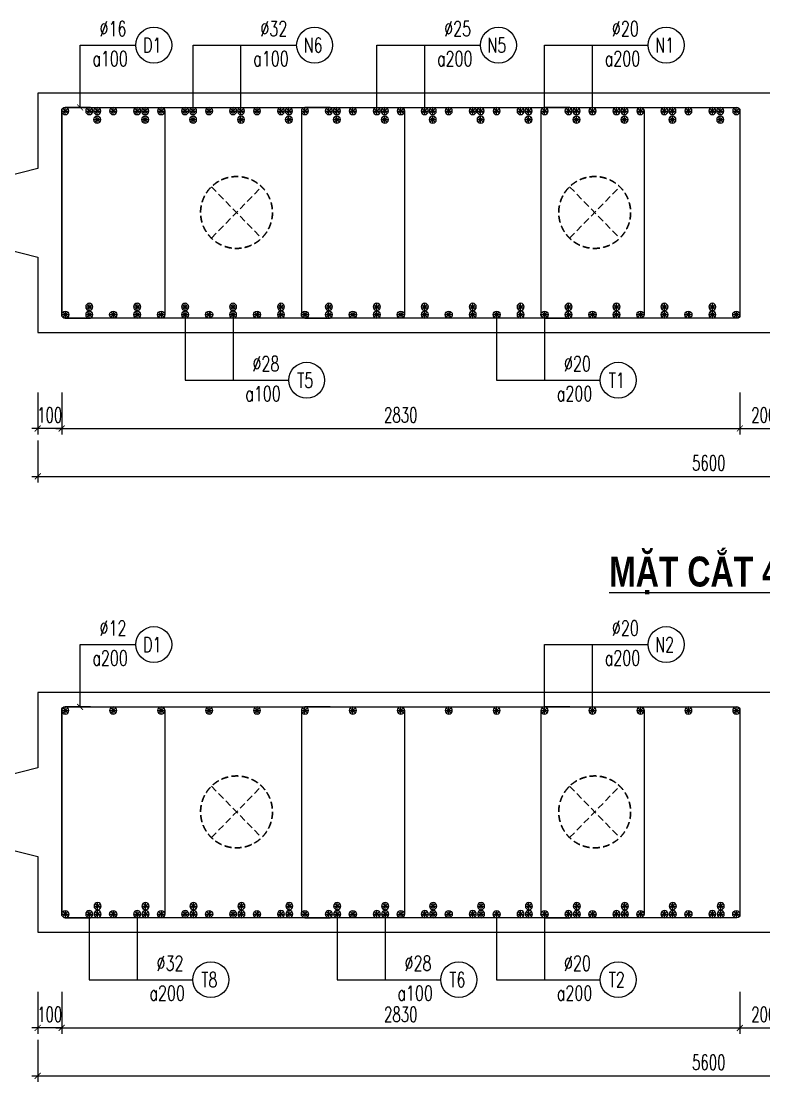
# Model space of a CAD drawing. Header units: millimetres. Extents: x -143570 to 58447, y -1448440 to -1202244.
# Drawn here: x -17592 to -5197, y -1254081 to -1236370 of the extents above; entities that cross this region are included whole.
import ezdxf
from ezdxf.enums import TextEntityAlignment as Align

# ---------------------------------------------------------------- set-up
doc = ezdxf.new("R2010")
doc.units = ezdxf.units.MM
doc.header["$LTSCALE"] = 30
doc.header["$PDMODE"] = 3
doc.linetypes.add('DASHED', pattern=[19.05, 12.7, -6.35])
doc.layers.get('0').update_dxf_attribs({"lineweight": 9})
doc.layers.get('Defpoints').update_dxf_attribs({"lineweight": 9})
for name, color, linetype in [('ccu11-Cotthep', 9, 'Continuous'), ('ccu11-Dim', 8, 'Continuous'), ('ccu11-Text', 31, 'Continuous'), ('ccu11-Thay', 7, 'Continuous'), ('ccu11-Thep', 4, 'Continuous'), ('ccu11-Thep doc', 4, 'Continuous'), ('ccu11-Thepdai', 6, 'Continuous')]:
    doc.layers.add(name, color=color, linetype=linetype)
doc.layers.add('ccu11-Khuat', color=9, linetype='DASHED', lineweight=30)
doc.layers.add('Vicom_thep doc', color=1, linetype='Continuous', lineweight=35)
doc.styles.add('ccu11-dim', font='vnsimli.shx', dxfattribs={"width": 0.65, "bigfont": 'bigfont.shx'})
doc.styles.add('ccu11-VnAvH-B', font='')
doc.styles.add('ccu11-vnsimple', font='vnsimple.shx', dxfattribs={"bigfont": 'bigfont.shx'})
doc.styles.add('ccu11_simli', font='vnsimli.shx', dxfattribs={"width": 0.8})
doc.styles.get('ccu11-VnAvH-B').set_extended_font_data('.VnAvantH', bold=True)
doc.dimstyles.new('ccu11-100', dxfattribs={"dimscale": 100, "dimtxt": 2.5, "dimasz": 1, "dimexe": 1, "dimexo": 2, "dimgap": 1, "dimtad": 1, "dimdec": 0, "dimdsep": 46, "dimtxsty": 'ccu11-dim', "dimblk": 'ARCHTICK', "dimcen": -1, "dimdle": 1, "dimclrd": 256, "dimclre": 256, "dimclrt": 3, "dimadec": 0, "dimazin": 2, "dimtfac": 0.1, "dimtdec": 0, "dimtmove": 0, "dimatfit": 1, "dimldrblk": 'ARCHTICK', "dimfxl": 1, "dimtvp": 0.833333, "dimtolj": 1, "dimtzin": 12, "dimarcsym": 0})
doc.dimstyles.new('ccu11-100x4', dxfattribs={"dimscale": 100, "dimtxt": 2.5, "dimasz": 1, "dimexe": 1, "dimexo": 2, "dimgap": 1, "dimtad": 1, "dimdec": 0, "dimlfac": 0.25, "dimdsep": 46, "dimtxsty": 'ccu11-dim', "dimblk": 'ARCHTICK', "dimcen": -1, "dimdle": 1, "dimclrd": 256, "dimclre": 256, "dimclrt": 3, "dimadec": 0, "dimazin": 2, "dimtfac": 0.1, "dimtdec": 0, "dimtmove": 0, "dimatfit": 1, "dimldrblk": 'ARCHTICK', "dimfxl": 1, "dimtvp": 0.833333, "dimtolj": 1, "dimtzin": 12, "dimarcsym": 0})

# ---------------------------------------------------------------- blocks, each defined once
blk = doc.blocks.new('MCT')
at = {"ltscale": 0.005}
for p, q in [((-0.49, 0), (0.49, 0)), ((0.35, -0.35), (-0.35, 0.35)), ((-0.35, -0.35), (0.35, 0.35)), ((0, -0.49), (0, 0.49))]:
    blk.add_line(p, q, dxfattribs=at)
blk.add_circle((0, 0), 0.492, dxfattribs=at)
blk = doc.blocks.new('*U94')
at = {"layer": 'ccu11-Thep doc', "xscale": -121.9200000001001, "yscale": 121.9200000001001, "zscale": 121.92, "rotation": 270}
blk.add_blockref('MCT', (0, 0), dxfattribs=at)
blk = doc.blocks.new('*U95')
at = {"layer": 'ccu11-Thep doc', "color": 0, "linetype": 'ByBlock', "lineweight": -2, "transparency": 16777216}
for p in [(0, 0), (800, 0), (1600, 0), (2400, 0), (3200, 0), (4000, 0), (4800, 0), (5600, 0), (6400, 0), (7200, 0), (8000, 0), (8800, 0), (9600, 0), (10400, 0), (11200, 0)]:
    blk.add_blockref('*U94', p, dxfattribs=at)
blk = doc.blocks.new('*U96')
at = {"layer": 'ccu11-Thep doc', "xscale": -121.9200000001001, "yscale": 121.9200000001001, "zscale": 121.92, "rotation": 270}
blk.add_blockref('MCT', (0, 0), dxfattribs=at)
blk = doc.blocks.new('*U97')
at = {"layer": 'ccu11-Thep doc', "color": 0, "linetype": 'ByBlock', "lineweight": -2, "transparency": 16777216}
for p in [(0, 0), (800, 0), (1600, 0), (2400, 0), (3200, 0), (4000, 0), (4800, 0), (5600, 0), (6400, 0), (7200, 0), (8000, 0), (8800, 0), (9600, 0), (10400, 0), (11200, 0)]:
    blk.add_blockref('*U96', p, dxfattribs=at)
blk = doc.blocks.new('_ARCHTICK')
at = {"color": 0, "linetype": 'ByBlock', "const_width": 0.15}
blk.add_lwpolyline([(-0.5, -0.5), (0.5, 0.5)], dxfattribs=at)
blk = doc.blocks.new('*D108')
at = {"layer": 'ccu11-Dim', "linetype": 'ByBlock', "lineweight": -2, "ltscale": 30, "transparency": 16777216}
for p, q in [((-17316, -1243371), (-17316, -1244071)), ((5084, -1243371), (5084, -1244071)), ((-17416, -1243971), (5184, -1243971))]:
    blk.add_line(p, q, dxfattribs=at)
at = {"layer": 'Defpoints', "color": 0, "linetype": 'ByBlock', "ltscale": 30, "transparency": 16777216}
for p in [(-17316, -1243171), (5084, -1243171), (5084, -1243971)]:
    blk.add_point(p, dxfattribs=at)
at = {"layer": 'ccu11-Dim', "linetype": 'ByBlock', "lineweight": -2, "ltscale": 30, "transparency": 16777216, "xscale": 100, "yscale": 100, "zscale": 100, "rotation": 180}
blk.add_blockref('_ARCHTICK', (-17316, -1243971), dxfattribs=at)
at = {"layer": 'ccu11-Dim', "linetype": 'ByBlock', "lineweight": -2, "ltscale": 30, "transparency": 16777216, "xscale": 100, "yscale": 100, "zscale": 100}
blk.add_blockref('_ARCHTICK', (5084, -1243971), dxfattribs=at)
at = {"layer": 'ccu11-Dim', "color": 3, "linetype": 'ByBlock', "ltscale": 30, "transparency": 16777216, "insert": (-6116, -1243746), "char_height": 250, "attachment_point": 5, "style": 'ccu11-dim'}
blk.add_mtext('\\A1;5600', dxfattribs=at)
blk = doc.blocks.new('*D110')
at = {"layer": 'ccu11-Dim', "linetype": 'ByBlock', "lineweight": -2, "ltscale": 30, "transparency": 16777216}
for p, q in [((-5597, -1242571), (-5597, -1243271)), ((-4797, -1242571), (-4797, -1243271)), ((-5697, -1243171), (-4697, -1243171))]:
    blk.add_line(p, q, dxfattribs=at)
at = {"layer": 'Defpoints', "color": 0, "linetype": 'ByBlock', "ltscale": 30, "transparency": 16777216}
for p in [(-5597, -1242371), (-4797, -1242371), (-4797, -1243171)]:
    blk.add_point(p, dxfattribs=at)
at = {"layer": 'ccu11-Dim', "linetype": 'ByBlock', "lineweight": -2, "ltscale": 30, "transparency": 16777216, "xscale": 100, "yscale": 100, "zscale": 100, "rotation": 180}
blk.add_blockref('_ARCHTICK', (-5597, -1243171), dxfattribs=at)
at = {"layer": 'ccu11-Dim', "linetype": 'ByBlock', "lineweight": -2, "ltscale": 30, "transparency": 16777216, "xscale": 100, "yscale": 100, "zscale": 100}
blk.add_blockref('_ARCHTICK', (-4797, -1243171), dxfattribs=at)
at = {"layer": 'ccu11-Dim', "color": 3, "linetype": 'ByBlock', "ltscale": 30, "transparency": 16777216, "insert": (-5197, -1242946), "char_height": 250, "attachment_point": 5, "style": 'ccu11-dim'}
blk.add_mtext('\\A1;200', dxfattribs=at)
blk = doc.blocks.new('*D112')
at = {"layer": 'ccu11-Dim', "linetype": 'ByBlock', "lineweight": -2, "ltscale": 30, "transparency": 16777216}
for p, q in [((-16916, -1242571), (-16916, -1243271)), ((-5597, -1242571), (-5597, -1243271)), ((-17016, -1243171), (-5497, -1243171))]:
    blk.add_line(p, q, dxfattribs=at)
at = {"layer": 'Defpoints', "color": 0, "linetype": 'ByBlock', "ltscale": 30, "transparency": 16777216}
for p in [(-16916, -1242371), (-5597, -1242371), (-5597, -1243171)]:
    blk.add_point(p, dxfattribs=at)
at = {"layer": 'ccu11-Dim', "linetype": 'ByBlock', "lineweight": -2, "ltscale": 30, "transparency": 16777216, "xscale": 100, "yscale": 100, "zscale": 100, "rotation": 180}
blk.add_blockref('_ARCHTICK', (-16916, -1243171), dxfattribs=at)
at = {"layer": 'ccu11-Dim', "linetype": 'ByBlock', "lineweight": -2, "ltscale": 30, "transparency": 16777216, "xscale": 100, "yscale": 100, "zscale": 100}
blk.add_blockref('_ARCHTICK', (-5597, -1243171), dxfattribs=at)
at = {"layer": 'ccu11-Dim', "color": 3, "linetype": 'ByBlock', "ltscale": 30, "transparency": 16777216, "insert": (-11257, -1242946), "char_height": 250, "attachment_point": 5, "style": 'ccu11-dim'}
blk.add_mtext('\\A1;2830', dxfattribs=at)
blk = doc.blocks.new('*D113')
at = {"layer": 'ccu11-Dim', "linetype": 'ByBlock', "lineweight": -2, "ltscale": 30, "transparency": 16777216}
for p, q in [((-17316, -1242571), (-17316, -1243271)), ((-16916, -1242571), (-16916, -1243271)), ((-17316, -1243171), (-17416, -1243171)), ((-16916, -1243171), (-17316, -1243171)), ((-16916, -1243171), (-16816, -1243171))]:
    blk.add_line(p, q, dxfattribs=at)
at = {"layer": 'Defpoints', "color": 0, "linetype": 'ByBlock', "ltscale": 30, "transparency": 16777216}
for p in [(-17316, -1242371), (-16916, -1242371), (-17316, -1243171)]:
    blk.add_point(p, dxfattribs=at)
at = {"layer": 'ccu11-Dim', "linetype": 'ByBlock', "lineweight": -2, "ltscale": 30, "transparency": 16777216, "xscale": 100, "yscale": 100, "zscale": 100}
blk.add_blockref('_ARCHTICK', (-17316, -1243171), dxfattribs=at)
at = {"layer": 'ccu11-Dim', "linetype": 'ByBlock', "lineweight": -2, "ltscale": 30, "transparency": 16777216, "xscale": 100, "yscale": 100, "zscale": 100, "rotation": 180}
blk.add_blockref('_ARCHTICK', (-16916, -1243171), dxfattribs=at)
at = {"layer": 'ccu11-Dim', "color": 3, "linetype": 'ByBlock', "ltscale": 30, "transparency": 16777216, "insert": (-17116, -1242946), "char_height": 250, "attachment_point": 5, "style": 'ccu11-dim'}
blk.add_mtext('\\A1;100', dxfattribs=at)
blk = doc.blocks.new('SHD')
at = {"layer": 'ccu11-Cotthep'}
blk.add_circle((300, 0), 300, dxfattribs=at)
at = {"layer": 'ccu11-Cotthep', "color": 31, "style": 'ccu11_simli', "width": 0.8}
blk.add_attdef('DK', text='', height=250, dxfattribs=at).set_placement((-101, 65), align=Align.BOTTOM_RIGHT)
blk.add_attdef('KH', text='', height=250, dxfattribs=at).set_placement((300, 0), align=Align.MIDDLE)
blk.add_attdef('KC', text='', height=250, dxfattribs=at).set_placement((-101, -142), align=Align.TOP_RIGHT)
blk = doc.blocks.new('ccu11_block_thep')
at = {"layer": 'ccu11-Thep', "color": 3}
for p, q in [((-0.4, 0), (0.4, 0)), ((-0.28, 0.28), (0.28, -0.28)), ((0.28, 0.28), (-0.28, -0.28)), ((0, 0.4), (0, -0.4))]:
    blk.add_line(p, q, dxfattribs=at)
at = {"layer": 'ccu11-Thep', "color": 1, "const_width": 0.0667}
blk.add_lwpolyline([(-0.4, 0, 1), (0.4, 0, 1), (-0.4, 0, 1)], format="xyb", dxfattribs=at)
at = {"layer": 'ccu11-Thep', "color": 1}
blk.add_circle((0, 0), 0.4, dxfattribs=at)
blk = doc.blocks.new('*U92')
at = {"layer": 'Vicom_thep doc', "xscale": -150, "yscale": 150, "zscale": 150, "rotation": 180}
blk.add_blockref('ccu11_block_thep', (0, 0), dxfattribs=at)
blk = doc.blocks.new('*U93')
at = {"layer": 'ccu11-Thep doc', "color": 0, "linetype": 'ByBlock', "lineweight": -2, "transparency": 16777216}
for p in [(0, 0), (800, 0), (1600, 0), (2400, 0), (3200, 0), (4000, 0), (4800, 0), (5600, 0), (6400, 0), (7200, 0), (8000, 0), (8800, 0), (9600, 0), (10400, 0)]:
    blk.add_blockref('*U92', p, dxfattribs=at)
blk = doc.blocks.new('*U104')
at = {"layer": 'Vicom_thep doc', "xscale": -150, "yscale": 150, "zscale": 150, "rotation": 180}
blk.add_blockref('ccu11_block_thep', (0, 0), dxfattribs=at)
blk = doc.blocks.new('*U105')
at = {"layer": 'ccu11-Thep doc', "color": 0, "linetype": 'ByBlock', "lineweight": -2, "transparency": 16777216}
for p in [(0, 0), (800, 0), (1600, 0), (2400, 0), (3200, 0), (4000, 0), (4800, 0), (5600, 0), (6400, 0), (7200, 0), (8000, 0), (8800, 0), (9600, 0), (10400, 0)]:
    blk.add_blockref('*U104', p, dxfattribs=at)
blk = doc.blocks.new('*U123')
at = {"layer": 'Vicom_thep doc', "xscale": -150, "yscale": 150, "zscale": 150, "rotation": 180}
blk.add_blockref('ccu11_block_thep', (0, 0), dxfattribs=at)
blk = doc.blocks.new('*U124')
at = {"layer": 'ccu11-Thep doc', "color": 0, "linetype": 'ByBlock', "lineweight": -2, "transparency": 16777216}
for p in [(0, 0), (800, 0), (1600, 0), (2400, 0), (3200, 0), (4000, 0), (4800, 0), (5600, 0), (6400, 0), (7200, 0), (8000, 0), (8800, 0), (9600, 0), (10400, 0)]:
    blk.add_blockref('*U123', p, dxfattribs=at)
blk = doc.blocks.new('*U127')
at = {"layer": 'ccu11-Thep doc', "xscale": -121.9200000001001, "yscale": 121.9200000001001, "zscale": 121.92, "rotation": 270}
blk.add_blockref('MCT', (0, 0), dxfattribs=at)
blk = doc.blocks.new('*U128')
at = {"layer": 'ccu11-Thep doc', "color": 0, "linetype": 'ByBlock', "lineweight": -2, "transparency": 16777216}
for p in [(0, 0), (800, 0), (1600, 0), (2400, 0), (3200, 0), (4000, 0), (4800, 0), (5600, 0), (6400, 0), (7200, 0), (8000, 0), (8800, 0), (9600, 0), (10400, 0), (11200, 0)]:
    blk.add_blockref('*U127', p, dxfattribs=at)
blk = doc.blocks.new('*U129')
at = {"layer": 'ccu11-Thep doc', "xscale": -121.9200000001001, "yscale": 121.9200000001001, "zscale": 121.92, "rotation": 270}
blk.add_blockref('MCT', (0, 0), dxfattribs=at)
blk = doc.blocks.new('*U130')
at = {"layer": 'ccu11-Thep doc', "color": 0, "linetype": 'ByBlock', "lineweight": -2, "transparency": 16777216}
for p in [(0, 0), (800, 0), (1600, 0), (2400, 0), (3200, 0), (4000, 0), (4800, 0), (5600, 0), (6400, 0), (7200, 0), (8000, 0), (8800, 0), (9600, 0), (10400, 0), (11200, 0)]:
    blk.add_blockref('*U129', p, dxfattribs=at)
blk = doc.blocks.new('*D144')
at = {"layer": 'ccu11-Dim', "linetype": 'ByBlock', "lineweight": -2, "ltscale": 30, "transparency": 16777216}
for p, q in [((-17316, -1253381), (-17316, -1254081)), ((5084, -1253381), (5084, -1254081)), ((-17416, -1253981), (5184, -1253981))]:
    blk.add_line(p, q, dxfattribs=at)
at = {"layer": 'Defpoints', "color": 0, "linetype": 'ByBlock', "ltscale": 30, "transparency": 16777216}
for p in [(-17316, -1253181), (5084, -1253181), (5084, -1253981)]:
    blk.add_point(p, dxfattribs=at)
at = {"layer": 'ccu11-Dim', "linetype": 'ByBlock', "lineweight": -2, "ltscale": 30, "transparency": 16777216, "xscale": 100, "yscale": 100, "zscale": 100, "rotation": 180}
blk.add_blockref('_ARCHTICK', (-17316, -1253981), dxfattribs=at)
at = {"layer": 'ccu11-Dim', "linetype": 'ByBlock', "lineweight": -2, "ltscale": 30, "transparency": 16777216, "xscale": 100, "yscale": 100, "zscale": 100}
blk.add_blockref('_ARCHTICK', (5084, -1253981), dxfattribs=at)
at = {"layer": 'ccu11-Dim', "color": 3, "linetype": 'ByBlock', "ltscale": 30, "transparency": 16777216, "insert": (-6116, -1253756), "char_height": 250, "attachment_point": 5, "style": 'ccu11-dim'}
blk.add_mtext('\\A1;5600', dxfattribs=at)
blk = doc.blocks.new('*D146')
at = {"layer": 'ccu11-Dim', "linetype": 'ByBlock', "lineweight": -2, "ltscale": 30, "transparency": 16777216}
for p, q in [((-5597, -1252581), (-5597, -1253281)), ((-4797, -1252581), (-4797, -1253281)), ((-5697, -1253181), (-4697, -1253181))]:
    blk.add_line(p, q, dxfattribs=at)
at = {"layer": 'Defpoints', "color": 0, "linetype": 'ByBlock', "ltscale": 30, "transparency": 16777216}
for p in [(-5597, -1252381), (-4797, -1252381), (-4797, -1253181)]:
    blk.add_point(p, dxfattribs=at)
at = {"layer": 'ccu11-Dim', "linetype": 'ByBlock', "lineweight": -2, "ltscale": 30, "transparency": 16777216, "xscale": 100, "yscale": 100, "zscale": 100, "rotation": 180}
blk.add_blockref('_ARCHTICK', (-5597, -1253181), dxfattribs=at)
at = {"layer": 'ccu11-Dim', "linetype": 'ByBlock', "lineweight": -2, "ltscale": 30, "transparency": 16777216, "xscale": 100, "yscale": 100, "zscale": 100}
blk.add_blockref('_ARCHTICK', (-4797, -1253181), dxfattribs=at)
at = {"layer": 'ccu11-Dim', "color": 3, "linetype": 'ByBlock', "ltscale": 30, "transparency": 16777216, "insert": (-5197, -1252956), "char_height": 250, "attachment_point": 5, "style": 'ccu11-dim'}
blk.add_mtext('\\A1;200', dxfattribs=at)
blk = doc.blocks.new('*D148')
at = {"layer": 'ccu11-Dim', "linetype": 'ByBlock', "lineweight": -2, "ltscale": 30, "transparency": 16777216}
for p, q in [((-16916, -1252581), (-16916, -1253281)), ((-5597, -1252581), (-5597, -1253281)), ((-17016, -1253181), (-5497, -1253181))]:
    blk.add_line(p, q, dxfattribs=at)
at = {"layer": 'Defpoints', "color": 0, "linetype": 'ByBlock', "ltscale": 30, "transparency": 16777216}
for p in [(-16916, -1252381), (-5597, -1252381), (-5597, -1253181)]:
    blk.add_point(p, dxfattribs=at)
at = {"layer": 'ccu11-Dim', "linetype": 'ByBlock', "lineweight": -2, "ltscale": 30, "transparency": 16777216, "xscale": 100, "yscale": 100, "zscale": 100, "rotation": 180}
blk.add_blockref('_ARCHTICK', (-16916, -1253181), dxfattribs=at)
at = {"layer": 'ccu11-Dim', "linetype": 'ByBlock', "lineweight": -2, "ltscale": 30, "transparency": 16777216, "xscale": 100, "yscale": 100, "zscale": 100}
blk.add_blockref('_ARCHTICK', (-5597, -1253181), dxfattribs=at)
at = {"layer": 'ccu11-Dim', "color": 3, "linetype": 'ByBlock', "ltscale": 30, "transparency": 16777216, "insert": (-11257, -1252956), "char_height": 250, "attachment_point": 5, "style": 'ccu11-dim'}
blk.add_mtext('\\A1;2830', dxfattribs=at)
blk = doc.blocks.new('*D149')
at = {"layer": 'ccu11-Dim', "linetype": 'ByBlock', "lineweight": -2, "ltscale": 30, "transparency": 16777216}
for p, q in [((-17316, -1252581), (-17316, -1253281)), ((-16916, -1252581), (-16916, -1253281)), ((-17316, -1253181), (-17416, -1253181)), ((-16916, -1253181), (-17316, -1253181)), ((-16916, -1253181), (-16816, -1253181))]:
    blk.add_line(p, q, dxfattribs=at)
at = {"layer": 'Defpoints', "color": 0, "linetype": 'ByBlock', "ltscale": 30, "transparency": 16777216}
for p in [(-17316, -1252381), (-16916, -1252381), (-17316, -1253181)]:
    blk.add_point(p, dxfattribs=at)
at = {"layer": 'ccu11-Dim', "linetype": 'ByBlock', "lineweight": -2, "ltscale": 30, "transparency": 16777216, "xscale": 100, "yscale": 100, "zscale": 100}
blk.add_blockref('_ARCHTICK', (-17316, -1253181), dxfattribs=at)
at = {"layer": 'ccu11-Dim', "linetype": 'ByBlock', "lineweight": -2, "ltscale": 30, "transparency": 16777216, "xscale": 100, "yscale": 100, "zscale": 100, "rotation": 180}
blk.add_blockref('_ARCHTICK', (-16916, -1253181), dxfattribs=at)
at = {"layer": 'ccu11-Dim', "color": 3, "linetype": 'ByBlock', "ltscale": 30, "transparency": 16777216, "insert": (-17116, -1252956), "char_height": 250, "attachment_point": 5, "style": 'ccu11-dim'}
blk.add_mtext('\\A1;100', dxfattribs=at)
blk = doc.blocks.new('*U135')
at = {"layer": 'Vicom_thep doc', "xscale": -150, "yscale": 150, "zscale": 150, "rotation": 180}
blk.add_blockref('ccu11_block_thep', (0, 0), dxfattribs=at)
blk = doc.blocks.new('*U136')
at = {"layer": 'ccu11-Thep doc', "color": 0, "linetype": 'ByBlock', "lineweight": -2, "transparency": 16777216}
for p in [(0, 0), (800, 0), (1600, 0), (2400, 0), (3200, 0), (4000, 0), (4800, 0), (5600, 0), (6400, 0), (7200, 0), (8000, 0), (8800, 0), (9600, 0), (10400, 0)]:
    blk.add_blockref('*U135', p, dxfattribs=at)
blk = doc.blocks.new('*U154')
at = {"layer": 'Vicom_thep doc', "xscale": -150, "yscale": 150, "zscale": 150, "rotation": 180}
blk.add_blockref('ccu11_block_thep', (0, 0), dxfattribs=at)
blk = doc.blocks.new('*U155')
at = {"layer": 'ccu11-Thep doc', "color": 0, "linetype": 'ByBlock', "lineweight": -2, "transparency": 16777216}
for p in [(0, 0), (800, 0), (1600, 0), (2400, 0), (3200, 0), (4000, 0), (4800, 0), (5600, 0), (6400, 0), (7200, 0), (8000, 0), (8800, 0), (9600, 0), (10400, 0)]:
    blk.add_blockref('*U154', p, dxfattribs=at)
blk = doc.blocks.new('*U286')
at = {"layer": 'Vicom_thep doc', "xscale": -150, "yscale": 150, "zscale": 150, "rotation": 180}
blk.add_blockref('ccu11_block_thep', (0, 0), dxfattribs=at)
blk = doc.blocks.new('*U287')
at = {"layer": 'ccu11-Thep doc', "color": 0, "linetype": 'ByBlock', "lineweight": -2, "transparency": 16777216}
for p in [(0, 0), (800, 0), (1600, 0), (2400, 0), (3200, 0), (4000, 0), (4800, 0), (5600, 0), (6400, 0), (7200, 0), (8000, 0), (8800, 0), (9600, 0), (10400, 0)]:
    blk.add_blockref('*U286', p, dxfattribs=at)
blk = doc.blocks.new('*U294')
at = {"layer": 'Vicom_thep doc', "xscale": -150, "yscale": 150, "zscale": 150, "rotation": 180}
blk.add_blockref('ccu11_block_thep', (0, 0), dxfattribs=at)
blk = doc.blocks.new('*U295')
at = {"layer": 'ccu11-Thep doc', "color": 0, "linetype": 'ByBlock', "lineweight": -2, "transparency": 16777216}
for p in [(0, 0), (800, 0), (1600, 0), (2400, 0), (3200, 0), (4000, 0), (4800, 0), (5600, 0), (6400, 0), (7200, 0), (8000, 0), (8800, 0), (9600, 0), (10400, 0)]:
    blk.add_blockref('*U294', p, dxfattribs=at)
blk = doc.blocks.new('*U298')
at = {"layer": 'Vicom_thep doc', "xscale": -150, "yscale": 150, "zscale": 150, "rotation": 180}
blk.add_blockref('ccu11_block_thep', (0, 0), dxfattribs=at)
blk = doc.blocks.new('*U299')
at = {"layer": 'ccu11-Thep doc', "color": 0, "linetype": 'ByBlock', "lineweight": -2, "transparency": 16777216}
for p in [(0, 0), (800, 0), (1600, 0), (2400, 0), (3200, 0), (4000, 0), (4800, 0), (5600, 0), (6400, 0), (7200, 0), (8000, 0), (8800, 0), (9600, 0), (10400, 0)]:
    blk.add_blockref('*U298', p, dxfattribs=at)

msp = doc.modelspace()

# ---------------------------------------------------------------- linework, layer by layer
at = {"layer": 'ccu11-Khuat', "ltscale": 0.3}
for p, q in [((-14416.9, -1239134.91), (-13578.67, -1239993.61)), ((-14416.9, -1239993.61), (-13578.67, -1239134.91)), ((-8439, -1239134.91), (-7600.76, -1239993.61)), ((-8439, -1239993.61), (-7600.76, -1239134.91)), ((-14416.9, -1249144.85), (-13578.67, -1250003.55)), ((-14416.9, -1250003.55), (-13578.67, -1249144.85)), ((-8439, -1249144.85), (-7600.76, -1250003.55)), ((-8439, -1250003.55), (-7600.76, -1249144.85))]:
    msp.add_line(p, q, dxfattribs=at)
for centre in [(-13997.79, -1239564.26), (-8019.88, -1239564.26), (-13997.79, -1249574.2), (-8019.88, -1249574.2)]:
    msp.add_circle(centre, 600, dxfattribs=at)
at = {"layer": 'ccu11-Thay'}
for points in [[(-17316, -1241570.62), (5084, -1241570.62), (5084, -1240310.62), (4204.24, -1240090.62), (4204.24, -1239050.62), (5084, -1238830.62), (5084, -1237570.62), (-17316, -1237570.62), (-17316, -1238830.62), (-18195.76, -1239050.62), (-18195.76, -1240090.62), (-17316, -1240310.62)], [(-17316, -1251580.56), (5084, -1251580.56), (5084, -1250320.56), (4204.24, -1250100.56), (4204.24, -1249060.56), (5084, -1248840.56), (5084, -1247580.56), (-17316, -1247580.56), (-17316, -1248840.56), (-18195.76, -1249060.56), (-18195.76, -1250100.56), (-17316, -1250320.56)]]:
    msp.add_lwpolyline(points, close=True, dxfattribs=at)
at = {"layer": 'ccu11-Thepdai'}
for points in [[(-16436, -1237810.62), (-16856, -1237810.62, 0.41421356), (-16916, -1237870.62), (-16916, -1241270.62, 0.41421356), (-16856, -1241330.62), (-16436, -1241330.62)], [(-5646, -1241330.62), (-16856, -1241330.62, -0.41421356), (-16916, -1241270.62), (-16916, -1237860.62, -0.41421356), (-16866, -1237810.62), (-5646, -1237810.62, -0.41421356), (-5596, -1237860.62), (-5596, -1241280.62, -0.41421356), (-5646, -1241330.62)], [(-15676, -1237810.62), (-15256, -1237810.62, -0.41421356), (-15196, -1237870.62), (-15196, -1241270.62, -0.41421356), (-15256, -1241330.62), (-15676, -1241330.62)], [(-12436, -1237810.62), (-12856, -1237810.62, 0.41421356), (-12916, -1237870.62), (-12916, -1241270.62, 0.41421356), (-12856, -1241330.62), (-12436, -1241330.62)], [(-11676, -1237810.62), (-11256, -1237810.62, -0.41421356), (-11196, -1237870.62), (-11196, -1241270.62, -0.41421356), (-11256, -1241330.62), (-11676, -1241330.62)], [(-8436, -1237810.62), (-8856, -1237810.62, 0.41421356), (-8916, -1237870.62), (-8916, -1241270.62, 0.41421356), (-8856, -1241330.62), (-8436, -1241330.62)], [(-7676, -1237810.62), (-7256, -1237810.62, -0.41421356), (-7196, -1237870.62), (-7196, -1241270.62, -0.41421356), (-7256, -1241330.62), (-7676, -1241330.62)], [(-16436, -1247820.56), (-16856, -1247820.56, 0.41421356), (-16916, -1247880.56), (-16916, -1251280.56, 0.41421356), (-16856, -1251340.56), (-16436, -1251340.56)], [(-5646, -1251340.56), (-16856, -1251340.56, -0.41421356), (-16916, -1251280.56), (-16916, -1247870.56, -0.41421356), (-16866, -1247820.56), (-5646, -1247820.56, -0.41421356), (-5596, -1247870.56), (-5596, -1251290.56, -0.41421356), (-5646, -1251340.56)], [(-15676, -1247820.56), (-15256, -1247820.56, -0.41421356), (-15196, -1247880.56), (-15196, -1251280.56, -0.41421356), (-15256, -1251340.56), (-15676, -1251340.56)], [(-12436, -1247820.56), (-12856, -1247820.56, 0.41421356), (-12916, -1247880.56), (-12916, -1251280.56, 0.41421356), (-12856, -1251340.56), (-12436, -1251340.56)], [(-11676, -1247820.56), (-11256, -1247820.56, -0.41421356), (-11196, -1247880.56), (-11196, -1251280.56, -0.41421356), (-11256, -1251340.56), (-11676, -1251340.56)], [(-8436, -1247820.56), (-8856, -1247820.56, 0.41421356), (-8916, -1247880.56), (-8916, -1251280.56, 0.41421356), (-8856, -1251340.56), (-8436, -1251340.56)], [(-7676, -1247820.56), (-7256, -1247820.56, -0.41421356), (-7196, -1247880.56), (-7196, -1251280.56, -0.41421356), (-7256, -1251340.56), (-7676, -1251340.56)]]:
    msp.add_lwpolyline(points, format="xyb", dxfattribs=at)

# ---------------------------------------------------------------- block references
at = {"layer": 'ccu11-Cotthep'}
ref = msp.add_blockref('SHD', (-15679.81, -1236770.27), dxfattribs=at)
ref.add_attrib('KH', 'D1', dxfattribs={"color": 31, "height": 250, "style": 'ccu11-vnsimple', "width": 0.7}).set_placement((-15404.81, -1236770.27), align=Align.MIDDLE_CENTER)
ref.add_attrib('KC', 'a100', dxfattribs={"color": 31, "height": 250, "style": 'ccu11-vnsimple', "width": 0.7}).set_placement((-16108.39, -1236870.27), align=Align.TOP_CENTER)
ref.add_attrib('DK', '`16', dxfattribs={"color": 31, "height": 250, "style": 'ccu11-vnsimple', "width": 0.7}).set_placement((-16060.59, -1236695.27), align=Align.BOTTOM_CENTER)
ref = msp.add_blockref('SHD', (-12994.34, -1236770.27), dxfattribs=at)
ref.add_attrib('KH', 'N6', dxfattribs={"color": 31, "height": 250, "style": 'ccu11-vnsimple', "width": 0.7}).set_placement((-12719.34, -1236770.27), align=Align.MIDDLE_CENTER)
ref.add_attrib('KC', 'a100', dxfattribs={"color": 31, "height": 250, "style": 'ccu11-vnsimple', "width": 0.7}).set_placement((-13422.92, -1236870.27), align=Align.TOP_CENTER)
ref.add_attrib('DK', '`32', dxfattribs={"color": 31, "height": 250, "style": 'ccu11-vnsimple', "width": 0.7}).set_placement((-13375.12, -1236695.27), align=Align.BOTTOM_CENTER)
ref = msp.add_blockref('SHD', (-9927, -1236770.27), dxfattribs=at)
ref.add_attrib('KH', 'N5', dxfattribs={"color": 31, "height": 250, "style": 'ccu11-vnsimple', "width": 0.7}).set_placement((-9652, -1236770.27), align=Align.MIDDLE_CENTER)
ref.add_attrib('KC', 'a200', dxfattribs={"color": 31, "height": 250, "style": 'ccu11-vnsimple', "width": 0.7}).set_placement((-10355.58, -1236870.27), align=Align.TOP_CENTER)
ref.add_attrib('DK', '`25', dxfattribs={"color": 31, "height": 250, "style": 'ccu11-vnsimple', "width": 0.7}).set_placement((-10307.78, -1236695.27), align=Align.BOTTOM_CENTER)
ref = msp.add_blockref('SHD', (-7127, -1236770.27), dxfattribs=at)
ref.add_attrib('KH', 'N1', dxfattribs={"color": 31, "height": 250, "style": 'ccu11-vnsimple', "width": 0.7}).set_placement((-6852, -1236770.27), align=Align.MIDDLE_CENTER)
ref.add_attrib('KC', 'a200', dxfattribs={"color": 31, "height": 250, "style": 'ccu11-vnsimple', "width": 0.7}).set_placement((-7555.58, -1236870.27), align=Align.TOP_CENTER)
ref.add_attrib('DK', '`20', dxfattribs={"color": 31, "height": 250, "style": 'ccu11-vnsimple', "width": 0.7}).set_placement((-7507.78, -1236695.27), align=Align.BOTTOM_CENTER)
ref = msp.add_blockref('SHD', (-13127, -1242365.98), dxfattribs=at)
ref.add_attrib('KH', 'T5', dxfattribs={"color": 31, "height": 250, "style": 'ccu11-vnsimple', "width": 0.7}).set_placement((-12852, -1242365.98), align=Align.MIDDLE_CENTER)
ref.add_attrib('KC', 'a100', dxfattribs={"color": 31, "height": 250, "style": 'ccu11-vnsimple', "width": 0.7}).set_placement((-13555.58, -1242465.98), align=Align.TOP_CENTER)
ref.add_attrib('DK', '`28', dxfattribs={"color": 31, "height": 250, "style": 'ccu11-vnsimple', "width": 0.7}).set_placement((-13507.78, -1242290.98), align=Align.BOTTOM_CENTER)
ref = msp.add_blockref('SHD', (-7927, -1242365.98), dxfattribs=at)
ref.add_attrib('KH', 'T1', dxfattribs={"color": 31, "height": 250, "style": 'ccu11-vnsimple', "width": 0.7}).set_placement((-7652, -1242365.98), align=Align.MIDDLE_CENTER)
ref.add_attrib('KC', 'a200', dxfattribs={"color": 31, "height": 250, "style": 'ccu11-vnsimple', "width": 0.7}).set_placement((-8355.58, -1242465.98), align=Align.TOP_CENTER)
ref.add_attrib('DK', '`20', dxfattribs={"color": 31, "height": 250, "style": 'ccu11-vnsimple', "width": 0.7}).set_placement((-8307.78, -1242290.98), align=Align.BOTTOM_CENTER)
ref = msp.add_blockref('SHD', (-15679.81, -1246780.2), dxfattribs=at)
ref.add_attrib('KH', 'D1', dxfattribs={"color": 31, "height": 250, "style": 'ccu11-vnsimple', "width": 0.7}).set_placement((-15404.81, -1246780.2), align=Align.MIDDLE_CENTER)
ref.add_attrib('KC', 'a200', dxfattribs={"color": 31, "height": 250, "style": 'ccu11-vnsimple', "width": 0.7}).set_placement((-16108.39, -1246880.2), align=Align.TOP_CENTER)
ref.add_attrib('DK', '`12', dxfattribs={"color": 31, "height": 250, "style": 'ccu11-vnsimple', "width": 0.7}).set_placement((-16060.59, -1246705.2), align=Align.BOTTOM_CENTER)
ref = msp.add_blockref('SHD', (-7127, -1246780.2), dxfattribs=at)
ref.add_attrib('KH', 'N2', dxfattribs={"color": 31, "height": 250, "style": 'ccu11-vnsimple', "width": 0.7}).set_placement((-6852, -1246780.2), align=Align.MIDDLE_CENTER)
ref.add_attrib('KC', 'a200', dxfattribs={"color": 31, "height": 250, "style": 'ccu11-vnsimple', "width": 0.7}).set_placement((-7555.58, -1246880.2), align=Align.TOP_CENTER)
ref.add_attrib('DK', '`20', dxfattribs={"color": 31, "height": 250, "style": 'ccu11-vnsimple', "width": 0.7}).set_placement((-7507.78, -1246705.2), align=Align.BOTTOM_CENTER)
ref = msp.add_blockref('SHD', (-14727, -1252375.92), dxfattribs=at)
ref.add_attrib('KH', 'T8', dxfattribs={"color": 31, "height": 250, "style": 'ccu11-vnsimple', "width": 0.7}).set_placement((-14452, -1252375.92), align=Align.MIDDLE_CENTER)
ref.add_attrib('KC', 'a200', dxfattribs={"color": 31, "height": 250, "style": 'ccu11-vnsimple', "width": 0.7}).set_placement((-15155.58, -1252475.92), align=Align.TOP_CENTER)
ref.add_attrib('DK', '`32', dxfattribs={"color": 31, "height": 250, "style": 'ccu11-vnsimple', "width": 0.7}).set_placement((-15107.78, -1252300.92), align=Align.BOTTOM_CENTER)
ref = msp.add_blockref('SHD', (-10587.64, -1252375.92), dxfattribs=at)
ref.add_attrib('KH', 'T6', dxfattribs={"color": 31, "height": 250, "style": 'ccu11-vnsimple', "width": 0.7}).set_placement((-10312.64, -1252375.92), align=Align.MIDDLE_CENTER)
ref.add_attrib('KC', 'a100', dxfattribs={"color": 31, "height": 250, "style": 'ccu11-vnsimple', "width": 0.7}).set_placement((-11016.22, -1252475.92), align=Align.TOP_CENTER)
ref.add_attrib('DK', '`28', dxfattribs={"color": 31, "height": 250, "style": 'ccu11-vnsimple', "width": 0.7}).set_placement((-10968.43, -1252300.92), align=Align.BOTTOM_CENTER)
ref = msp.add_blockref('SHD', (-7927, -1252375.92), dxfattribs=at)
ref.add_attrib('KH', 'T2', dxfattribs={"color": 31, "height": 250, "style": 'ccu11-vnsimple', "width": 0.7}).set_placement((-7652, -1252375.92), align=Align.MIDDLE_CENTER)
ref.add_attrib('KC', 'a200', dxfattribs={"color": 31, "height": 250, "style": 'ccu11-vnsimple', "width": 0.7}).set_placement((-8355.58, -1252475.92), align=Align.TOP_CENTER)
ref.add_attrib('DK', '`20', dxfattribs={"color": 31, "height": 250, "style": 'ccu11-vnsimple', "width": 0.7}).set_placement((-8307.78, -1252300.92), align=Align.BOTTOM_CENTER)
at = {"layer": 'ccu11-Thep doc'}
for name, p in [('*U95', (-16856, -1237870.62)), ('*U93', (-16456, -1237870.62)), ('*U124', (-16323.34, -1237870.62)), ('*U287', (-16323.34, -1238014.04)), ('*U299', (-16456, -1241141.07)), ('*U105', (-16456, -1241270.62)), ('*U128', (-16856, -1247880.56)), ('*U136', (-16456, -1251280.56)), ('*U295', (-16316.64, -1251147.28)), ('*U155', (-16316.64, -1251280.56))]:
    msp.add_blockref(name, p, dxfattribs=at)
at = {"layer": 'ccu11-Thep doc', "xscale": -1, "rotation": 180}
for name, p in [('*U97', (-16856, -1241270.62)), ('*U130', (-16856, -1251280.56))]:
    msp.add_blockref(name, p, dxfattribs=at)

# ---------------------------------------------------------------- texts
at = {"layer": 'ccu11-Text', "color": 4, "style": 'ccu11-VnAvH-B', "width": 0.8}
msp.add_text('%%UmÆt c¾t 4-4', height=500, dxfattribs=at).set_placement((-6116, -1245810.43), align=Align.CENTER)

# ---------------------------------------------------------------- dimensions: what is measured, and where the dimension line sits
at = {"layer": 'ccu11-Dim', "linetype": 'ByBlock', "ltscale": 30}
for base, p1, p2, picture, middle in [((-17316, -1243170.98), (-16916, -1242370.98), (-17316, -1242370.98), '*D113', (-17116, -1242945.98)), ((-17316, -1253180.92), (-16916, -1252380.92), (-17316, -1252380.92), '*D149', (-17116, -1252955.92))]:
    dim = msp.add_linear_dim(base=base, p1=p1, p2=p2, dimstyle='ccu11-100x4', override={"dimtix": 1}, dxfattribs=at)
    dim.commit()
    dim.dimension.update_dxf_attribs({"geometry": picture, "text_midpoint": middle})
for base, p1, p2, picture, middle in [((-5597.5, -1243170.98), (-16916, -1242370.98), (-5597.5, -1242370.98), '*D112', (-11256.75, -1242945.98)), ((-4797.5, -1243170.98), (-5597.5, -1242370.98), (-4797.5, -1242370.98), '*D110', (-5197.5, -1242945.98)), ((5084, -1243970.98), (-17316, -1243170.98), (5084, -1243170.98), '*D108', (-6116, -1243745.98)), ((-5597.5, -1253180.92), (-16916, -1252380.92), (-5597.5, -1252380.92), '*D148', (-11256.75, -1252955.92)), ((-4797.5, -1253180.92), (-5597.5, -1252380.92), (-4797.5, -1252380.92), '*D146', (-5197.5, -1252955.92)), ((5084, -1253980.92), (-17316, -1253180.92), (5084, -1253180.92), '*D144', (-6116, -1253755.92))]:
    dim = msp.add_linear_dim(base=base, p1=p1, p2=p2, dimstyle='ccu11-100x4', dxfattribs=at)
    dim.commit()
    dim.dimension.update_dxf_attribs({"geometry": picture, "text_midpoint": middle})

# ---------------------------------------------------------------- leaders
at = {"layer": 'ccu11-Cotthep', "linetype": 'ByBlock', "ltscale": 30}
for points in [[(-16608.81, -1237810.62), (-16608.81, -1236770.27), (-15679.81, -1236770.27)], [(-16608.81, -1247820.56), (-16608.81, -1246780.2), (-15679.81, -1246780.2)]]:
    msp.add_leader(points, dimstyle='ccu11-100x4', dxfattribs=at)
at = {"layer": 'ccu11-Cotthep'}
for points in [[(-14723.34, -1237870.62), (-14723.34, -1236770.27), (-12994.34, -1236770.27)], [(-13923.34, -1237870.62), (-13923.34, -1236770.27), (-12994.34, -1236770.27)], [(-11656, -1237870.62), (-11656, -1236770.27), (-9927, -1236770.27)], [(-10856, -1237870.62), (-10856, -1236770.27), (-9927, -1236770.27)], [(-8856, -1237870.62), (-8856, -1236770.27), (-7127, -1236770.27)], [(-8056, -1237870.62), (-8056, -1236770.27), (-7127, -1236770.27)], [(-14856, -1241265.62), (-14856, -1242365.98), (-13127, -1242365.98)], [(-14056, -1241265.62), (-14056, -1242365.98), (-13127, -1242365.98)], [(-9656, -1241265.62), (-9656, -1242365.98), (-7927, -1242365.98)], [(-8856, -1241265.62), (-8856, -1242365.98), (-7927, -1242365.98)], [(-8856, -1247880.56), (-8856, -1246780.2), (-7127, -1246780.2)], [(-8056, -1247880.56), (-8056, -1246780.2), (-7127, -1246780.2)], [(-16456, -1251275.56), (-16456, -1252375.92), (-14727, -1252375.92)], [(-15656, -1251275.56), (-15656, -1252375.92), (-14727, -1252375.92)], [(-12316.64, -1251275.56), (-12316.64, -1252375.92), (-10587.64, -1252375.92)], [(-11516.64, -1251275.56), (-11516.64, -1252375.92), (-10587.64, -1252375.92)], [(-9656, -1251275.56), (-9656, -1252375.92), (-7927, -1252375.92)], [(-8856, -1251275.56), (-8856, -1252375.92), (-7927, -1252375.92)]]:
    msp.add_leader(points, dimstyle='ccu11-100', override={"dimasz": 1.5, "dimgap": 1, "dimtad": 0, "dimldrblk": 'None', "dimfxl": 3, "dimfxlon": 1, "dimtfill": 1, "dimarcsym": 1}, dxfattribs=at)

doc.saveas('drawing.dxf')
